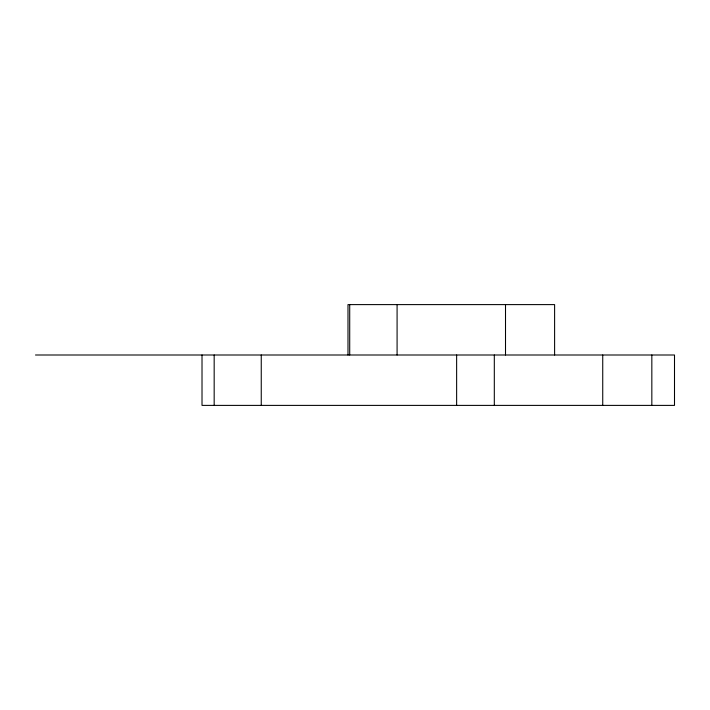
<?xml version="1.0" encoding="UTF-8"?>
<svg xmlns="http://www.w3.org/2000/svg" width="710" height="710" viewBox="0 0 710 710"><rect width="100%" height="100%" fill="white"/><g stroke="black" fill="none" stroke-linecap="round" stroke-linejoin="round"><path stroke-width="1.06" d="M35.5 355L674.5 355L674.5 405.392L202.013 405.392L202.013 355M651.833 355L651.833 405.392M602.737 355L602.737 405.392M554.608 355L554.608 304.608L347.989 304.608L347.989 355M505.511 304.608L505.511 355M494.311 355L494.311 405.392M456.636 355L456.636 405.392M397.085 304.608L397.085 355M349.711 304.608L349.711 355M261.253 355L261.253 405.392M214.171 355L214.171 405.392"/></g></svg>
